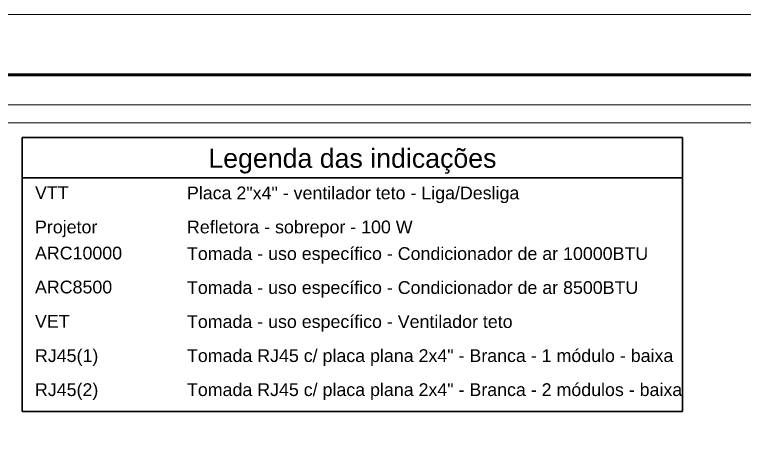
# Model space of a CAD drawing. Header units: millimetres. Extents: x 234.6 to 276.6, y 175.2 to 204.9.
# Drawn here: x 243.49 to 249.55, y 201.34 to 204.86 of the extents above; entities that cross this region are included whole.
import ezdxf

# ---------------------------------------------------------------- set-up
doc = ezdxf.new("R2010")
doc.units = ezdxf.units.MM
doc.header["$LTSCALE"] = 3
doc.header["$MEASUREMENT"] = 0
doc.layers.get('0').update_dxf_attribs({"color": 2})
for name, color, linetype, lineweight in [('CROQUI', 1, 'Continuous', 13), ('DI-Linhas do quadro', 3, 'Continuous', 30), ('DI-Textos do quadro', 2, 'Continuous', 20), ('DI-Título do quadro', 3, 'Continuous', 30), ('FOLHA EXTERNA', 2, 'Continuous', 20), ('Folha_padrão', 6, 'Continuous', 60)]:
    doc.layers.add(name, color=color, linetype=linetype, lineweight=lineweight)
doc.styles.add('Arial', font='arial.ttf')

msp = doc.modelspace()

# ---------------------------------------------------------------- linework, layer by layer
at = {"layer": 'CROQUI'}
for p, q in [((266.5357, 204.1092), (240.5357, 204.1092)), ((266.3857, 203.9592), (240.5357, 203.9592))]:
    msp.add_line(p, q, dxfattribs=at)
at = {"layer": 'DI-Linhas do quadro', "linetype": 'Continuous'}
for p, q in [((243.5537, 203.836), (249.0397, 203.836)), ((243.5537, 203.836), (243.5537, 201.5615)), ((249.0397, 203.836), (249.0397, 201.5615)), ((243.5537, 203.5006), (249.0397, 203.5006)), ((243.5537, 201.5615), (249.0397, 201.5615))]:
    msp.add_line(p, q, dxfattribs=at)
at = {"layer": 'FOLHA EXTERNA', "color": 2, "linetype": 'Continuous'}
msp.add_lwpolyline([(234.5857, 175.1568), (276.6357, 175.1568), (276.6357, 204.8568), (234.5857, 204.8568), (234.5857, 175.1568)], dxfattribs=at)
at = {"layer": 'Folha_padrão', "color": 6, "linetype": 'Continuous'}
msp.add_lwpolyline([(236.0857, 204.3568), (276.1357, 204.3568), (276.1357, 175.6568), (236.0857, 175.6568), (236.0857, 204.3568)], dxfattribs=at)

# ---------------------------------------------------------------- texts
at = {"color": 2, "char_height": 0.1059, "attachment_point": 7, "line_spacing_factor": 0.798, "style": 'Arial'}
for s, insert, width in [('VTT', (243.6597, 203.3266), 0.76248), ('Projetor', (243.6597, 203.0092), 2.03328), ('ARC10000', (243.6597, 202.8232), 2.03328), ('ARC8500', (243.6597, 202.5412), 1.77912), ('VET', (243.6597, 202.2587), 0.76248), ('RJ45(1)', (243.6597, 201.9413), 1.77912), ('RJ45(2)', (243.6597, 201.6588), 1.77912)]:
    msp.add_mtext(s, dxfattribs=dict(at, insert=insert, width=width))
at = {"layer": 'DI-Textos do quadro', "char_height": 0.1059, "attachment_point": 7, "line_spacing_factor": 0.798, "style": 'Arial'}
for s, insert, width in [('Placa 2"x4" - ventilador teto - Liga/Desliga', (244.9222, 203.2917), 11.18304), ('Refletora - sobrepor - 100 W', (244.9222, 203.0092), 7.11648), ('Tomada - uso específico - Condicionador de ar 10000BTU', (244.9222, 202.7883), 13.72464), ('Tomada - uso específico - Condicionador de ar 8500BTU', (244.9222, 202.5063), 13.47048), ('Tomada - uso específico - Ventilador teto', (244.9222, 202.2238), 10.42056), ('Tomada RJ45 c/ placa plana 2x4" - Branca - 1 módulo - baixa', (244.9222, 201.9413), 14.99544), ('Tomada RJ45 c/ placa plana 2x4" - Branca - 2 módulos - baixa', (244.9222, 201.6588), 15.2496)]:
    msp.add_mtext(s, dxfattribs=dict(at, insert=insert, width=width))
at = {"layer": 'DI-Título do quadro', "insert": (246.2967, 203.5364), "char_height": 0.15885, "width": 8.38728, "attachment_point": 8, "line_spacing_factor": 0.798, "style": 'Arial'}
msp.add_mtext('Legenda das indicações', dxfattribs=at)

doc.saveas('drawing.dxf')
